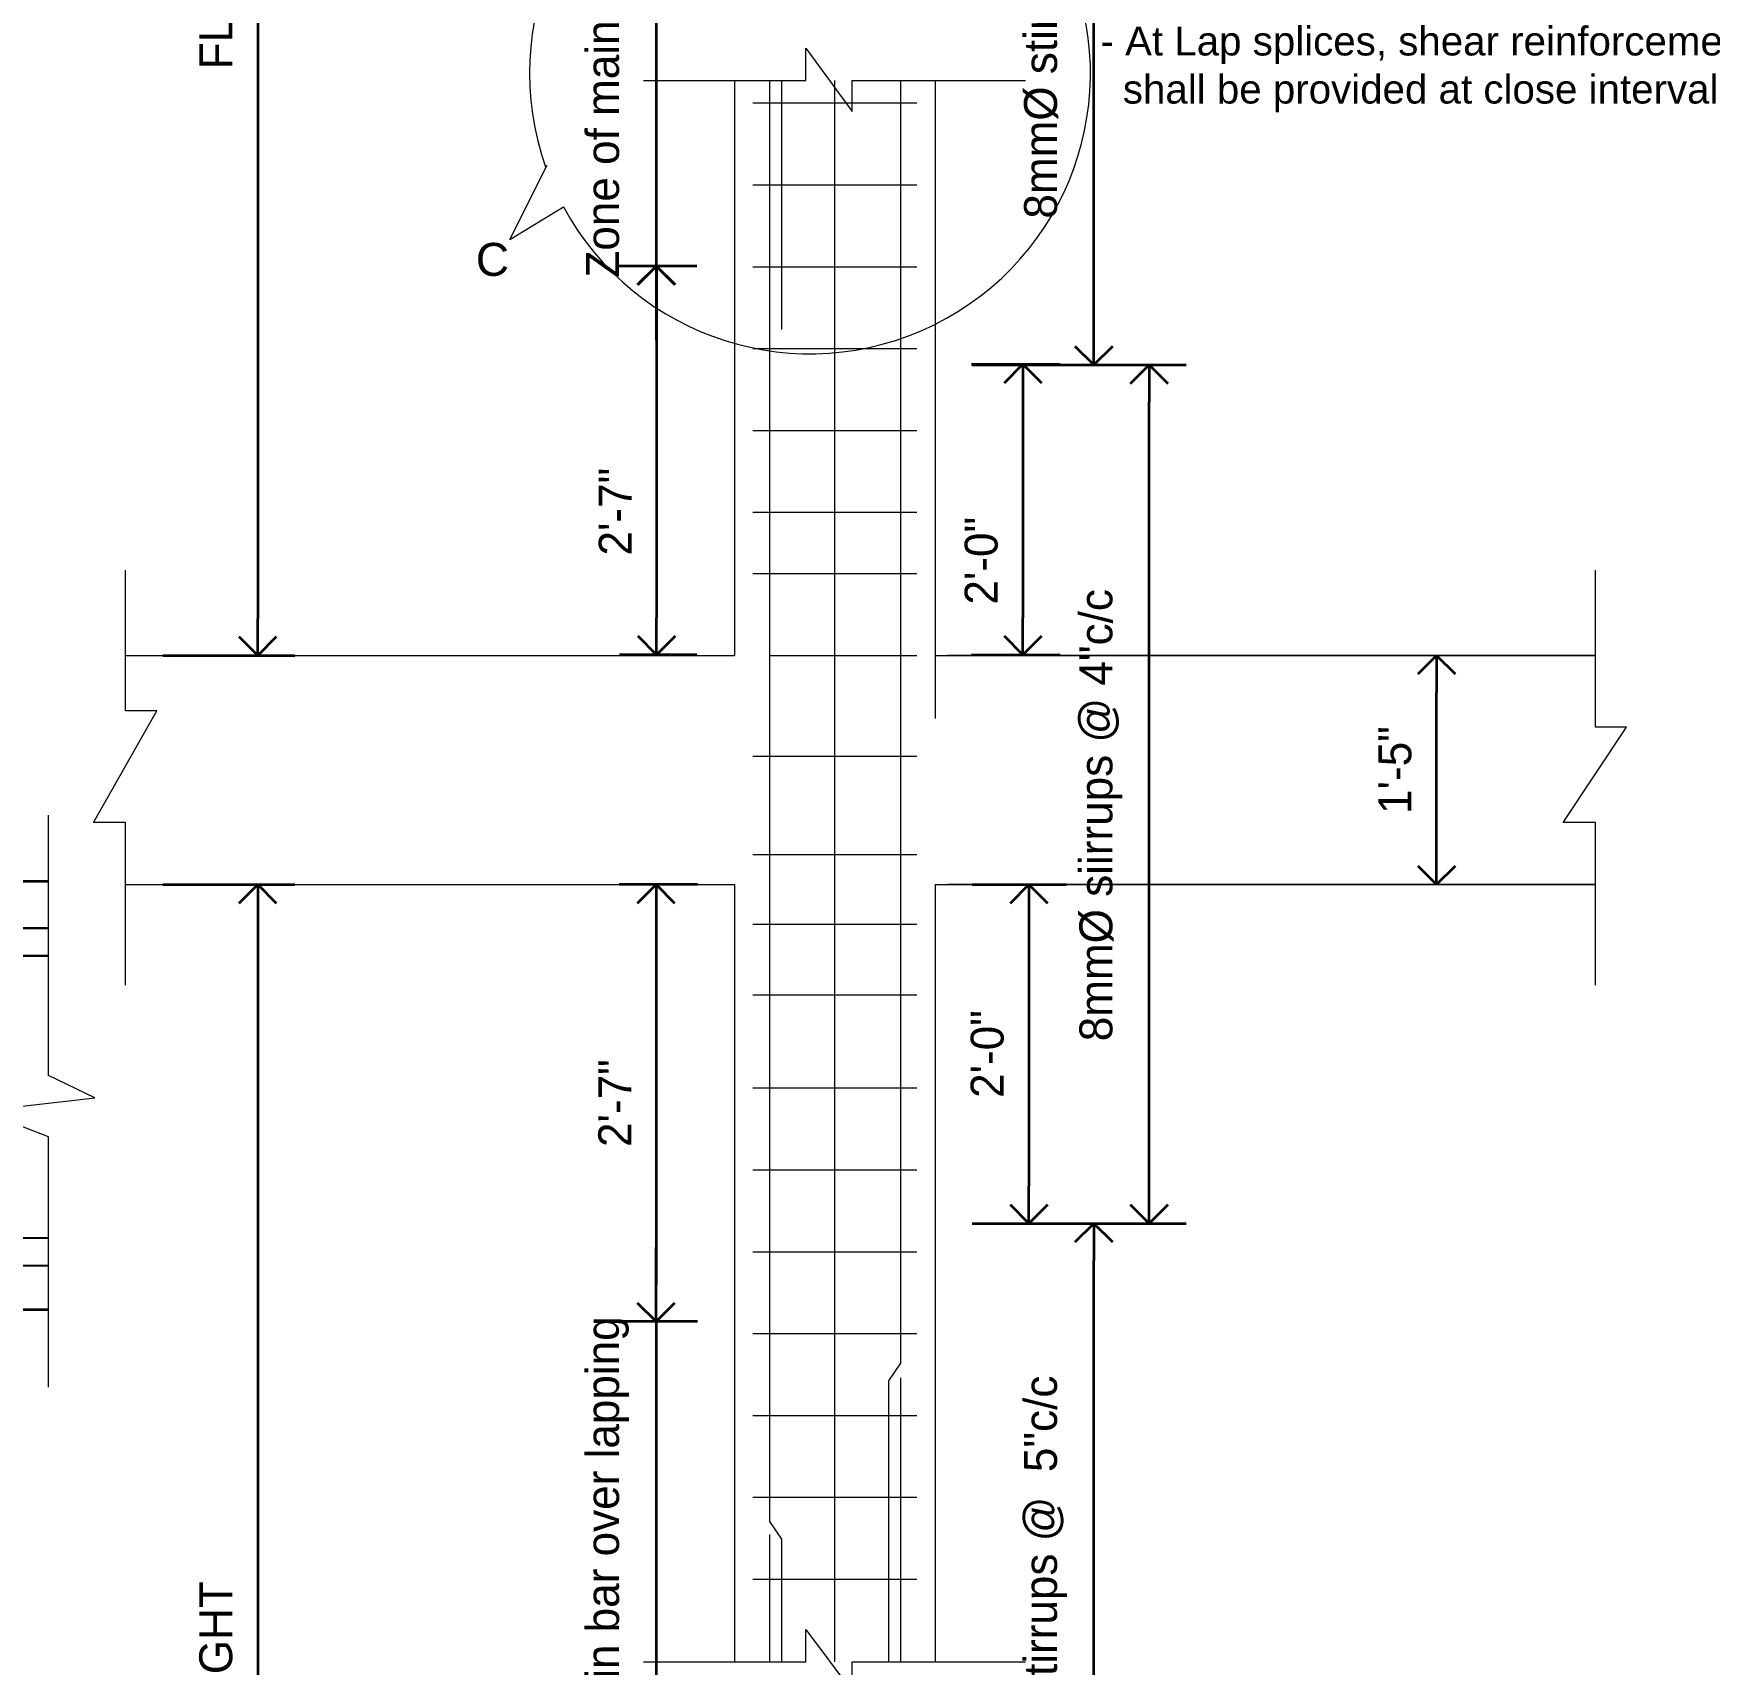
# Model space of a CAD drawing. Header units: inches. Extents: x -12071822 to 12321209, y -1222525 to 1319227.
# Drawn here: x 130491.5 to 130898.4, y 49569.8 to 49965.7 of the extents above; entities that cross this region are included whole.
import ezdxf

# ---------------------------------------------------------------- set-up
doc = ezdxf.new("R2010")
doc.units = ezdxf.units.IN
doc.header["$MEASUREMENT"] = 0
doc.header["$PDMODE"] = 35
for name, color, linetype, lineweight in [('DIM', 6, 'Continuous', 9), ('Hatch', 9, 'Continuous', 9), ('OUTLINE', 1, 'Continuous', 25), ('Rebars', 1, 'Continuous', 13), ('STIRRUPS', 14, 'Continuous', 18), ('texts', 152, 'Continuous', 35), ('TRENCH', 1, 'Continuous', 35), ('WALL', 1, 'Continuous', 30), ('Windows', 151, 'Continuous', 15)]:
    doc.layers.add(name, color=color, linetype=linetype, lineweight=lineweight)
doc.styles.add('Labels', font='arial.ttf', dxfattribs={"height": 8})
doc.styles.add('PRABIN', font='BKANT.TTF', dxfattribs={"height": 8})
doc.dimstyles.new("Copy of S-2'", dxfattribs={"dimscale": 96, "dimtxt": 9, "dimasz": 0.09375, "dimexe": 0.09375, "dimexo": 0.09375, "dimgap": 0.0625, "dimtad": 1, "dimdec": 0, "dimlfac": 0.25, "dimzin": 3, "dimdsep": 46, "dimlunit": 3, "dimtxsty": 'PRABIN', "dimblk": 'OPEN90', "dimcen": 0.09375, "dimdle": 0.09375, "dimclrd": 256, "dimclre": 34, "dimclrt": 256, "dimadec": 0, "dimazin": 1, "dimtfac": 1, "dimtdec": 0, "dimtix": 1, "dimtmove": 0, "dimatfit": 3, "dimldrblk": 'DOTSMALL', "dimfxl": 1, "dimtolj": 1, "dimtzin": 1, "dimarcsym": 0})

# ---------------------------------------------------------------- blocks, each defined once
blk = doc.blocks.new('_Open90')
at = {"color": 0, "linetype": 'ByBlock', "lineweight": -2}
for p, q in [((-0.5, 0.5), (0, 0)), ((0, 0), (-1, 0)), ((0, 0), (-0.5, -0.5))]:
    blk.add_line(p, q, dxfattribs=at)
blk = doc.blocks.new('*D3357')
at = {"layer": 'Defpoints', "color": 0, "transparency": 16777216}
for p in [(98423.67, -9793.31), (98404.61, -9929.81), (98423.51, -9929.81)]:
    blk.add_point(p, dxfattribs=at)
at = {"layer": 'DIM', "lineweight": -2, "transparency": 16777216}
for p, q in [((98404.61, -9784.31), (98404.61, -9775.31)), ((98404.61, -9793.31), (98404.61, -9929.81)), ((98404.61, -9938.81), (98404.61, -9947.81))]:
    blk.add_line(p, q, dxfattribs=at)
at = {"layer": 'DIM', "color": 34, "lineweight": -2, "transparency": 16777216}
for p, q in [((98414.67, -9793.31), (98395.61, -9793.31)), ((98414.51, -9929.81), (98395.61, -9929.81))]:
    blk.add_line(p, q, dxfattribs=at)
at = {"layer": 'DIM', "lineweight": -2, "transparency": 16777216, "xscale": 9, "yscale": 9, "zscale": 9}
for p, rotation in [((98404.61, -9793.31), 270), ((98404.61, -9929.81), 90)]:
    blk.add_blockref('_Open90', p, dxfattribs=dict(at, rotation=rotation))
at = {"layer": 'DIM', "transparency": 16777216, "insert": (98392.81, -9861.56), "char_height": 8, "attachment_point": 5, "rotation": 90, "style": 'PRABIN'}
blk.add_mtext('\\A1;Zone of main bar over lapping', dxfattribs=at)
blk = doc.blocks.new('_DotSmall')
at = {"color": 0, "linetype": 'ByBlock', "const_width": 0.5}
blk.add_lwpolyline([(-0.0625, 0, 1), (0.0625, 0, 1)], format="xyb", close=True, dxfattribs=at)
blk = doc.blocks.new('*D3358')
at = {"layer": 'Defpoints', "color": 0, "transparency": 16777216}
for p in [(98472.36, -9769.46), (98510.86, -9769.46), (98472.36, -9953.82)]:
    blk.add_point(p, dxfattribs=at)
at = {"layer": 'DIM', "color": 34, "lineweight": -2, "transparency": 16777216}
for p, q in [((98481.36, -9769.46), (98519.86, -9769.46)), ((98481.36, -9953.82), (98519.86, -9953.82))]:
    blk.add_line(p, q, dxfattribs=at)
at = {"layer": 'DIM', "lineweight": -2, "transparency": 16777216}
blk.add_line((98510.86, -9944.82), (98510.86, -9778.46), dxfattribs=at)
at = {"layer": 'DIM', "lineweight": -2, "transparency": 16777216, "xscale": 9, "yscale": 9, "zscale": 9}
for p, rotation in [((98510.86, -9769.46), 90), ((98510.86, -9953.82), 270)]:
    blk.add_blockref('_Open90', p, dxfattribs=dict(at, rotation=rotation))
at = {"layer": 'DIM', "transparency": 16777216, "insert": (98499.13, -9861.64), "char_height": 8, "attachment_point": 5, "rotation": 90, "style": 'PRABIN'}
blk.add_mtext('\\A1;8mm%%C stirrups @  5"c/c', dxfattribs=at)
blk = doc.blocks.new('*D3359')
at = {"layer": 'Defpoints', "color": 0, "transparency": 16777216}
for p in [(98275.84, -9689.97), (98275.84, -10024.34), (98307.89, -10024.34)]:
    blk.add_point(p, dxfattribs=at)
at = {"layer": 'DIM', "color": 34, "lineweight": -2, "transparency": 16777216}
for p, q in [((98284.84, -9689.97), (98316.89, -9689.97)), ((98284.84, -10024.34), (98316.89, -10024.34))]:
    blk.add_line(p, q, dxfattribs=at)
at = {"layer": 'DIM', "lineweight": -2, "transparency": 16777216}
blk.add_line((98307.89, -9698.97), (98307.89, -10015.34), dxfattribs=at)
at = {"layer": 'DIM', "lineweight": -2, "transparency": 16777216, "xscale": 9, "yscale": 9, "zscale": 9}
for p, rotation in [((98307.89, -9689.97), 90), ((98307.89, -10024.34), 270)]:
    blk.add_blockref('_Open90', p, dxfattribs=dict(at, rotation=rotation))
at = {"layer": 'DIM', "transparency": 16777216, "insert": (98297.78, -9840.44), "char_height": 8, "attachment_point": 5, "rotation": 90, "style": 'PRABIN'}
blk.add_mtext('\\A1;FLOOR  HEIGHT', dxfattribs=at)
blk = doc.blocks.new('*D3360')
at = {"layer": 'Defpoints', "color": 0, "transparency": 16777216}
for p in [(98472.2, -9953.66), (98472.2, -10024.17), (98493.66, -10024.17)]:
    blk.add_point(p, dxfattribs=at)
at = {"layer": 'DIM', "color": 34, "lineweight": -2, "transparency": 16777216}
for p, q in [((98481.2, -9953.66), (98502.66, -9953.66)), ((98481.2, -10024.17), (98502.66, -10024.17))]:
    blk.add_line(p, q, dxfattribs=at)
at = {"layer": 'DIM', "lineweight": -2, "transparency": 16777216}
blk.add_line((98493.66, -9962.66), (98493.66, -10015.17), dxfattribs=at)
at = {"layer": 'DIM', "lineweight": -2, "transparency": 16777216, "xscale": 9, "yscale": 9, "zscale": 9}
for p, rotation in [((98493.66, -9953.66), 90), ((98493.66, -10024.17), 270)]:
    blk.add_blockref('_Open90', p, dxfattribs=dict(at, rotation=rotation))
at = {"layer": 'DIM', "transparency": 16777216, "insert": (98483.56, -10001.35), "char_height": 8, "attachment_point": 5, "rotation": 90, "style": 'PRABIN'}
blk.add_mtext('\\A1;2\'-0"', dxfattribs=at)
blk = doc.blocks.new('*D3361')
at = {"layer": 'Defpoints', "color": 0, "transparency": 16777216}
for p in [(98423.51, -9929.81), (98404.73, -10024.17), (98423.51, -10024.17)]:
    blk.add_point(p, dxfattribs=at)
at = {"layer": 'DIM', "color": 34, "lineweight": -2, "transparency": 16777216}
for p, q in [((98414.51, -9929.81), (98395.73, -9929.81)), ((98414.51, -10024.17), (98395.73, -10024.17))]:
    blk.add_line(p, q, dxfattribs=at)
at = {"layer": 'DIM', "lineweight": -2, "transparency": 16777216}
blk.add_line((98404.73, -9938.81), (98404.73, -10015.17), dxfattribs=at)
at = {"layer": 'DIM', "lineweight": -2, "transparency": 16777216, "xscale": 9, "yscale": 9, "zscale": 9}
for p, rotation in [((98404.73, -9929.81), 90), ((98404.73, -10024.17), 270)]:
    blk.add_blockref('_Open90', p, dxfattribs=dict(at, rotation=rotation))
at = {"layer": 'DIM', "transparency": 16777216, "insert": (98394.69, -9989.43), "char_height": 8, "attachment_point": 5, "rotation": 90, "style": 'PRABIN'}
blk.add_mtext('\\A1;2\'-7"', dxfattribs=at)
blk = doc.blocks.new('*D3366')
at = {"layer": 'Defpoints', "color": 0, "transparency": 16777216}
for p in [(98472.36, -9953.82), (98524.29, -9953.82), (98472.36, -10162.2)]:
    blk.add_point(p, dxfattribs=at)
at = {"layer": 'DIM', "color": 34, "lineweight": -2, "transparency": 16777216}
for p, q in [((98481.36, -9953.82), (98533.29, -9953.82)), ((98481.36, -10162.2), (98533.29, -10162.2))]:
    blk.add_line(p, q, dxfattribs=at)
at = {"layer": 'DIM', "lineweight": -2, "transparency": 16777216}
blk.add_line((98524.29, -10153.2), (98524.29, -9962.82), dxfattribs=at)
at = {"layer": 'DIM', "lineweight": -2, "transparency": 16777216, "xscale": 9, "yscale": 9, "zscale": 9}
for p, rotation in [((98524.29, -9953.82), 90), ((98524.29, -10162.2), 270)]:
    blk.add_blockref('_Open90', p, dxfattribs=dict(at, rotation=rotation))
at = {"layer": 'DIM', "transparency": 16777216, "insert": (98512.57, -10063.12), "char_height": 8, "attachment_point": 5, "rotation": 90, "style": 'PRABIN'}
blk.add_mtext('\\A1;8mm%%C siirrups @ 4"c/c', dxfattribs=at)
blk = doc.blocks.new('*D3345')
at = {"layer": 'Defpoints', "color": 0, "transparency": 16777216}
for p in [(98423.67, -10186.05), (98404.61, -10325.58), (98423.67, -10325.58)]:
    blk.add_point(p, dxfattribs=at)
at = {"layer": 'DIM', "lineweight": -2, "transparency": 16777216}
for p, q in [((98404.61, -10177.05), (98404.61, -10168.05)), ((98404.61, -10186.05), (98404.61, -10325.58)), ((98404.61, -10334.58), (98404.61, -10343.58))]:
    blk.add_line(p, q, dxfattribs=at)
at = {"layer": 'DIM', "color": 34, "lineweight": -2, "transparency": 16777216}
for p, q in [((98414.67, -10186.05), (98395.61, -10186.05)), ((98414.67, -10325.58), (98395.61, -10325.58))]:
    blk.add_line(p, q, dxfattribs=at)
at = {"layer": 'DIM', "lineweight": -2, "transparency": 16777216, "xscale": 9, "yscale": 9, "zscale": 9}
for p, rotation in [((98404.61, -10186.05), 270), ((98404.61, -10325.58), 90)]:
    blk.add_blockref('_Open90', p, dxfattribs=dict(at, rotation=rotation))
at = {"layer": 'DIM', "transparency": 16777216, "insert": (98392.81, -10255.82), "char_height": 8, "attachment_point": 5, "rotation": 90, "style": 'PRABIN'}
blk.add_mtext('\\A1;Zone of main bar over lapping', dxfattribs=at)
blk = doc.blocks.new('*D3347')
at = {"layer": 'Defpoints', "color": 0, "transparency": 16777216}
for p in [(98472.36, -10162.2), (98510.86, -10162.2), (98472.36, -10349.43)]:
    blk.add_point(p, dxfattribs=at)
at = {"layer": 'DIM', "color": 34, "lineweight": -2, "transparency": 16777216}
for p, q in [((98481.36, -10162.2), (98519.86, -10162.2)), ((98481.36, -10349.43), (98519.86, -10349.43))]:
    blk.add_line(p, q, dxfattribs=at)
at = {"layer": 'DIM', "lineweight": -2, "transparency": 16777216}
blk.add_line((98510.86, -10340.43), (98510.86, -10171.2), dxfattribs=at)
at = {"layer": 'DIM', "lineweight": -2, "transparency": 16777216, "xscale": 9, "yscale": 9, "zscale": 9}
for p, rotation in [((98510.86, -10162.2), 90), ((98510.86, -10349.43), 270)]:
    blk.add_blockref('_Open90', p, dxfattribs=dict(at, rotation=rotation))
at = {"layer": 'DIM', "transparency": 16777216, "insert": (98499.13, -10255.82), "char_height": 8, "attachment_point": 5, "rotation": 90, "style": 'PRABIN'}
blk.add_mtext('\\A1;8mm%%C stirrups @  5"c/c', dxfattribs=at)
blk = doc.blocks.new('*D3348')
at = {"layer": 'Defpoints', "color": 0, "transparency": 16777216}
for p in [(98423.67, -10079.98), (98404.61, -10186.05), (98423.67, -10186.05)]:
    blk.add_point(p, dxfattribs=at)
at = {"layer": 'DIM', "color": 34, "lineweight": -2, "transparency": 16777216}
for p, q in [((98414.67, -10079.98), (98395.61, -10079.98)), ((98414.67, -10186.05), (98395.61, -10186.05))]:
    blk.add_line(p, q, dxfattribs=at)
at = {"layer": 'DIM', "lineweight": -2, "transparency": 16777216}
blk.add_line((98404.61, -10088.98), (98404.61, -10177.05), dxfattribs=at)
at = {"layer": 'DIM', "lineweight": -2, "transparency": 16777216, "xscale": 9, "yscale": 9, "zscale": 9}
for p, rotation in [((98404.61, -10079.98), 90), ((98404.61, -10186.05), 270)]:
    blk.add_blockref('_Open90', p, dxfattribs=dict(at, rotation=rotation))
at = {"layer": 'DIM', "transparency": 16777216, "insert": (98394.57, -10133.01), "char_height": 8, "attachment_point": 5, "rotation": 90, "style": 'PRABIN'}
blk.add_mtext('\\A1;2\'-7"', dxfattribs=at)
blk = doc.blocks.new('*D3349')
at = {"layer": 'Defpoints', "color": 0, "transparency": 16777216}
for p in [(98472.36, -10079.98), (98472.36, -10162.2), (98495.12, -10162.2)]:
    blk.add_point(p, dxfattribs=at)
at = {"layer": 'DIM', "color": 34, "lineweight": -2, "transparency": 16777216}
for p, q in [((98481.36, -10079.98), (98504.12, -10079.98)), ((98481.36, -10162.2), (98504.12, -10162.2))]:
    blk.add_line(p, q, dxfattribs=at)
at = {"layer": 'DIM', "lineweight": -2, "transparency": 16777216}
blk.add_line((98495.12, -10088.98), (98495.12, -10153.2), dxfattribs=at)
at = {"layer": 'DIM', "lineweight": -2, "transparency": 16777216, "xscale": 9, "yscale": 9, "zscale": 9}
for p, rotation in [((98495.12, -10079.98), 90), ((98495.12, -10162.2), 270)]:
    blk.add_blockref('_Open90', p, dxfattribs=dict(at, rotation=rotation))
at = {"layer": 'DIM', "transparency": 16777216, "insert": (98485.02, -10121.09), "char_height": 8, "attachment_point": 5, "rotation": 90, "style": 'PRABIN'}
blk.add_mtext('\\A1;2\'-0"', dxfattribs=at)
blk = doc.blocks.new('*D3350')
at = {"layer": 'Defpoints', "color": 0, "transparency": 16777216}
for p in [(98275.84, -10079.98), (98275.84, -10439.82), (98307.89, -10439.82)]:
    blk.add_point(p, dxfattribs=at)
at = {"layer": 'DIM', "color": 34, "lineweight": -2, "transparency": 16777216}
for p, q in [((98284.84, -10079.98), (98316.89, -10079.98)), ((98284.84, -10439.82), (98316.89, -10439.82))]:
    blk.add_line(p, q, dxfattribs=at)
at = {"layer": 'DIM', "lineweight": -2, "transparency": 16777216}
blk.add_line((98307.89, -10088.98), (98307.89, -10430.82), dxfattribs=at)
at = {"layer": 'DIM', "lineweight": -2, "transparency": 16777216, "xscale": 9, "yscale": 9, "zscale": 9}
for p, rotation in [((98307.89, -10079.98), 90), ((98307.89, -10439.82), 270)]:
    blk.add_blockref('_Open90', p, dxfattribs=dict(at, rotation=rotation))
at = {"layer": 'DIM', "transparency": 16777216, "insert": (98297.78, -10290.66), "char_height": 8, "attachment_point": 5, "rotation": 90, "style": 'PRABIN'}
blk.add_mtext('\\A1;FLOOR  HEIGHT', dxfattribs=at)
blk = doc.blocks.new('*D3352')
at = {"layer": 'Defpoints', "color": 0, "ltscale": 0.5, "transparency": 16777216}
for p in [(98594.06, -10024.34), (98594.06, -10024.34), (98594.06, -10079.98)]:
    blk.add_point(p, dxfattribs=at)
at = {"layer": 'DIM', "lineweight": -2, "ltscale": 0.5, "transparency": 16777216}
blk.add_line((98594.06, -10070.98), (98594.06, -10033.34), dxfattribs=at)
at = {"layer": 'DIM', "lineweight": -2, "ltscale": 0.5, "transparency": 16777216, "xscale": 9, "yscale": 9, "zscale": 9}
for p, rotation in [((98594.06, -10024.34), 90), ((98594.06, -10079.98), 270)]:
    blk.add_blockref('_Open90', p, dxfattribs=dict(at, rotation=rotation))
at = {"layer": 'DIM', "ltscale": 0.5, "transparency": 16777216, "insert": (98583.99, -10052.16), "char_height": 8, "attachment_point": 5, "rotation": 90, "style": 'PRABIN'}
blk.add_mtext('\\A1;1\'-5"', dxfattribs=at)
blk = doc.blocks.new('DTGV')
at = {"layer": 'Hatch'}
blk.add_lwpolyline([(80190.04, 75513.17), (80190.04, 75573.91), (80173.7, 75580.22), (80201.33, 75583.38), (80190.04, 75588.83), (80190.04, 75652.02)], dxfattribs=at)
at = {"layer": 'TRENCH'}
for p, q in [((79595.63, 75636.02), (80190.04, 75636.02)), ((79595.63, 75532.02), (80190.04, 75532.02))]:
    blk.add_line(p, q, dxfattribs=at)
at = {"layer": 'WALL', "color": 3}
for points in [[(79723.32, 75624.63), (80190.04, 75624.63)], [(79723.32, 75617.92), (80190.04, 75617.92)], [(79595.63, 75549.27), (80190.04, 75549.46)], [(79595.63, 75542.55), (80190.04, 75542.74)]]:
    blk.add_lwpolyline(points, dxfattribs=at)
blk = doc.blocks.new('FGDF')
at = {"layer": 'DIM'}
for p, q in [((98369.13, -9923.38), (98378.18, -9905.29)), ((98369.13, -9923.38), (98382.1, -9915.44)), ((98472.36, -10024.34), (98632.63, -10024.34)), ((98275.84, -10079.98), (98394.73, -10079.98)), ((98275.84, -10079.98), (98394.73, -10079.98)), ((98394.73, -10079.98), (98423.67, -10079.98)), ((98472.36, -10079.98), (98632.63, -10079.98)), ((98472.36, -10079.98), (98632.63, -10079.98)), ((98632.63, -10079.98), (98475.34, -10079.98))]:
    blk.add_line(p, q, dxfattribs=at)
blk.add_arc((98441.96, -9883.02), 68.08, 208.4394, 199.6753, dxfattribs=at)
at = {"layer": 'OUTLINE', "lineweight": 18, "ltscale": 0.1}
for p, q in [((98423.67, -9884.77), (98423.67, -10024.34)), ((98472.36, -9884.77), (98472.36, -10039.62)), ((98275.84, -10024.34), (98423.67, -10024.34)), ((98632.63, -10024.34), (98475.34, -10024.34)), ((98423.67, -10079.98), (98423.67, -10268.6)), ((98472.36, -10079.98), (98472.36, -10268.6)), ((98632.63, -10079.98), (98475.34, -10079.98))]:
    blk.add_line(p, q, dxfattribs=at)
for points in [[(98401.51, -9884.77), (98440.98, -9884.77), (98440.98, -9876.94), (98452.2, -9892.34), (98452.2, -9884.77), (98494.31, -9884.77)], [(98275.84, -10104.38), (98275.84, -10064.91), (98268, -10064.91), (98283.41, -10037.79), (98275.84, -10037.79), (98275.84, -10003.62)], [(98632.63, -10104.38), (98632.63, -10064.91), (98624.79, -10064.91), (98640.2, -10041.77), (98632.63, -10041.77), (98632.63, -10003.62)], [(98401.51, -10268.6), (98440.98, -10268.6), (98440.98, -10260.76), (98452.2, -10275.83), (98452.2, -10268.6), (98494.31, -10268.6)]]:
    blk.add_lwpolyline(points, dxfattribs=at)
at = {"layer": 'Rebars'}
for p, q in [((98432.12, -9884.77), (98432.12, -10024.34)), ((98435.06, -9884.77), (98435.06, -9945.26)), ((98447.99, -10024.34), (98447.99, -9884.77)), ((98463.91, -9884.77), (98463.91, -10024.34)), ((98432.12, -10024.34), (98432.12, -10234.59)), ((98447.99, -10268.6), (98447.99, -10024.34)), ((98463.91, -10024.34), (98463.91, -10196.15)), ((98463.91, -10196.15), (98460.98, -10200.41)), ((98460.98, -10200.41), (98460.98, -10268.6)), ((98463.91, -10199.66), (98463.91, -10268.6)), ((98432.12, -10234.59), (98435.06, -10238.85)), ((98432.12, -10237.68), (98432.12, -10268.6)), ((98435.06, -10238.85), (98435.06, -10268.6))]:
    blk.add_line(p, q, dxfattribs=at)
at = {"layer": 'STIRRUPS', "ltscale": 0.1}
for p, q in [((98428.09, -9890.23), (98467.89, -9890.23)), ((98428.09, -9910.1), (98467.89, -9910.1)), ((98428.09, -9929.98), (98467.89, -9929.98)), ((98428.09, -9949.85), (98467.89, -9949.85)), ((98428.09, -9969.72), (98467.89, -9969.72)), ((98428.09, -9989.59), (98467.89, -9989.59)), ((98428.09, -9989.59), (98467.89, -9989.59)), ((98428.09, -10004.46), (98467.89, -10004.46)), ((98432.12, -10024.34), (98467.89, -10024.34)), ((98428.09, -10048.8), (98467.89, -10048.8)), ((98428.09, -10072.64), (98467.89, -10072.64)), ((98428.09, -10089.59), (98467.89, -10089.59)), ((98428.09, -10106.72), (98467.89, -10106.72)), ((98428.09, -10129.33), (98467.89, -10129.33)), ((98428.09, -10149.2), (98467.89, -10149.2)), ((98428.09, -10169.07), (98467.89, -10169.07)), ((98428.09, -10169.07), (98467.89, -10169.07)), ((98428.09, -10188.95), (98467.89, -10188.95)), ((98428.09, -10208.82), (98467.89, -10208.82)), ((98428.09, -10228.69), (98467.89, -10228.69)), ((98428.09, -10248.56), (98467.89, -10248.56))]:
    blk.add_line(p, q, dxfattribs=at)
at = {"layer": 'texts', "color": 254, "ltscale": 0.1, "insert": (98512.47, -9852.92), "char_height": 7, "attachment_point": 4, "style": 'Labels'}
blk.add_mtext('\\A1;Note:\\P\\pi-9,l9,t9;- Lap splices shall be provided only \\P\\pi0,l0,tz;   in the middle half of the column.\\P\\pi-9,l9,t9;- Only 50% of the column re-bars \\P   shall be lapped at a section.\\P- At Lap splices, shear reinforcement\\P  shall be provided at close interval.', dxfattribs=at)
at = {"layer": 'texts', "color": 254, "ltscale": 0.1, "insert": (98364.88, -9928.26), "char_height": 8, "width": 110.8746, "attachment_point": 5, "style": 'Labels'}
blk.add_mtext('\\pi-112,l112;C', dxfattribs=at)
at = {"layer": 'DIM'}
for base, p1, p2, text, picture, middle in [((98307.89, -10024.34), (98275.84, -9689.97), (98275.84, -10024.34), 'FLOOR  HEIGHT', '*D3359', (98307.89, -9840.44)), ((98404.73, -10024.17), (98423.51, -9929.81), (98423.51, -10024.17), '2\'-7"', '*D3361', (98404.73, -9989.43)), ((98493.66, -10024.17), (98472.2, -9953.66), (98472.2, -10024.17), '2\'-0"', '*D3360', (98493.66, -10001.35)), ((98524.29, -9953.82), (98472.36, -10162.2), (98472.36, -9953.82), '8mm%%C siirrups @ 4"c/c', '*D3366', (98524.29, -10063.12)), ((98307.89, -10439.82), (98275.84, -10079.98), (98275.84, -10439.82), 'FLOOR  HEIGHT', '*D3350', (98307.89, -10290.66))]:
    dim = blk.add_linear_dim(base=base, p1=p1, p2=p2, angle=90, text=text, dimstyle="Copy of S-2'", dxfattribs=at)
    dim.commit()
    dim.dimension.update_dxf_attribs({"geometry": picture, "text_midpoint": middle, "dimtype": 160})
for base, p1, p2, picture, middle in [((98510.86, -9769.46), (98472.36, -9953.82), (98472.36, -9769.46), '*D3358', (98499.13, -9861.64)), ((98510.86, -10162.2), (98472.36, -10349.43), (98472.36, -10162.2), '*D3347', (98499.13, -10255.82))]:
    dim = blk.add_linear_dim(base=base, p1=p1, p2=p2, angle=90, text='8mm%%C stirrups @  5"c/c', dimstyle="Copy of S-2'", override={"dimtmove": 1}, dxfattribs=at)
    dim.commit()
    dim.dimension.update_dxf_attribs({"geometry": picture, "text_midpoint": middle})
for base, p1, p2, text, picture, middle in [((98404.61, -9929.81), (98423.67, -9793.31), (98423.51, -9929.81), 'Zone of main bar over lapping', '*D3357', (98392.81, -9861.56)), ((98404.61, -10186.05), (98423.67, -10079.98), (98423.67, -10186.05), '2\'-7"', '*D3348', (98394.57, -10133.01)), ((98495.12, -10162.2), (98472.36, -10079.98), (98472.36, -10162.2), '2\'-0"', '*D3349', (98485.02, -10121.09)), ((98404.61, -10325.58), (98423.67, -10186.05), (98423.67, -10325.58), 'Zone of main bar over lapping', '*D3345', (98392.81, -10255.82))]:
    dim = blk.add_linear_dim(base=base, p1=p1, p2=p2, angle=90, text=text, dimstyle="Copy of S-2'", dxfattribs=at)
    dim.commit()
    dim.dimension.update_dxf_attribs({"geometry": picture, "text_midpoint": middle})
at = {"layer": 'DIM', "ltscale": 0.5}
dim = blk.add_linear_dim(base=(98594.06, -10024.34), p1=(98594.06, -10079.98), p2=(98594.06, -10024.34), angle=90, text='1\'-5"', dimstyle="Copy of S-2'", dxfattribs=at)
dim.commit()
dim.dimension.update_dxf_attribs({"geometry": '*D3352', "text_midpoint": (98583.99, -10052.16)})

msp = doc.modelspace()

# ---------------------------------------------------------------- linework, layer by layer
at = {"layer": 'Windows'}
msp.add_circle((127888.68, 49173.51), 6257.09, dxfattribs=at)

# ---------------------------------------------------------------- block references
at = {"color": 5, "lineweight": 35}
msp.add_blockref('FGDF', (32238.05, 59839.12), dxfattribs=at)
at = {"color": 0, "lineweight": -3}
msp.add_blockref('DTGV', (50305.12, -25876.02), dxfattribs=at)

doc.saveas('drawing.dxf')
